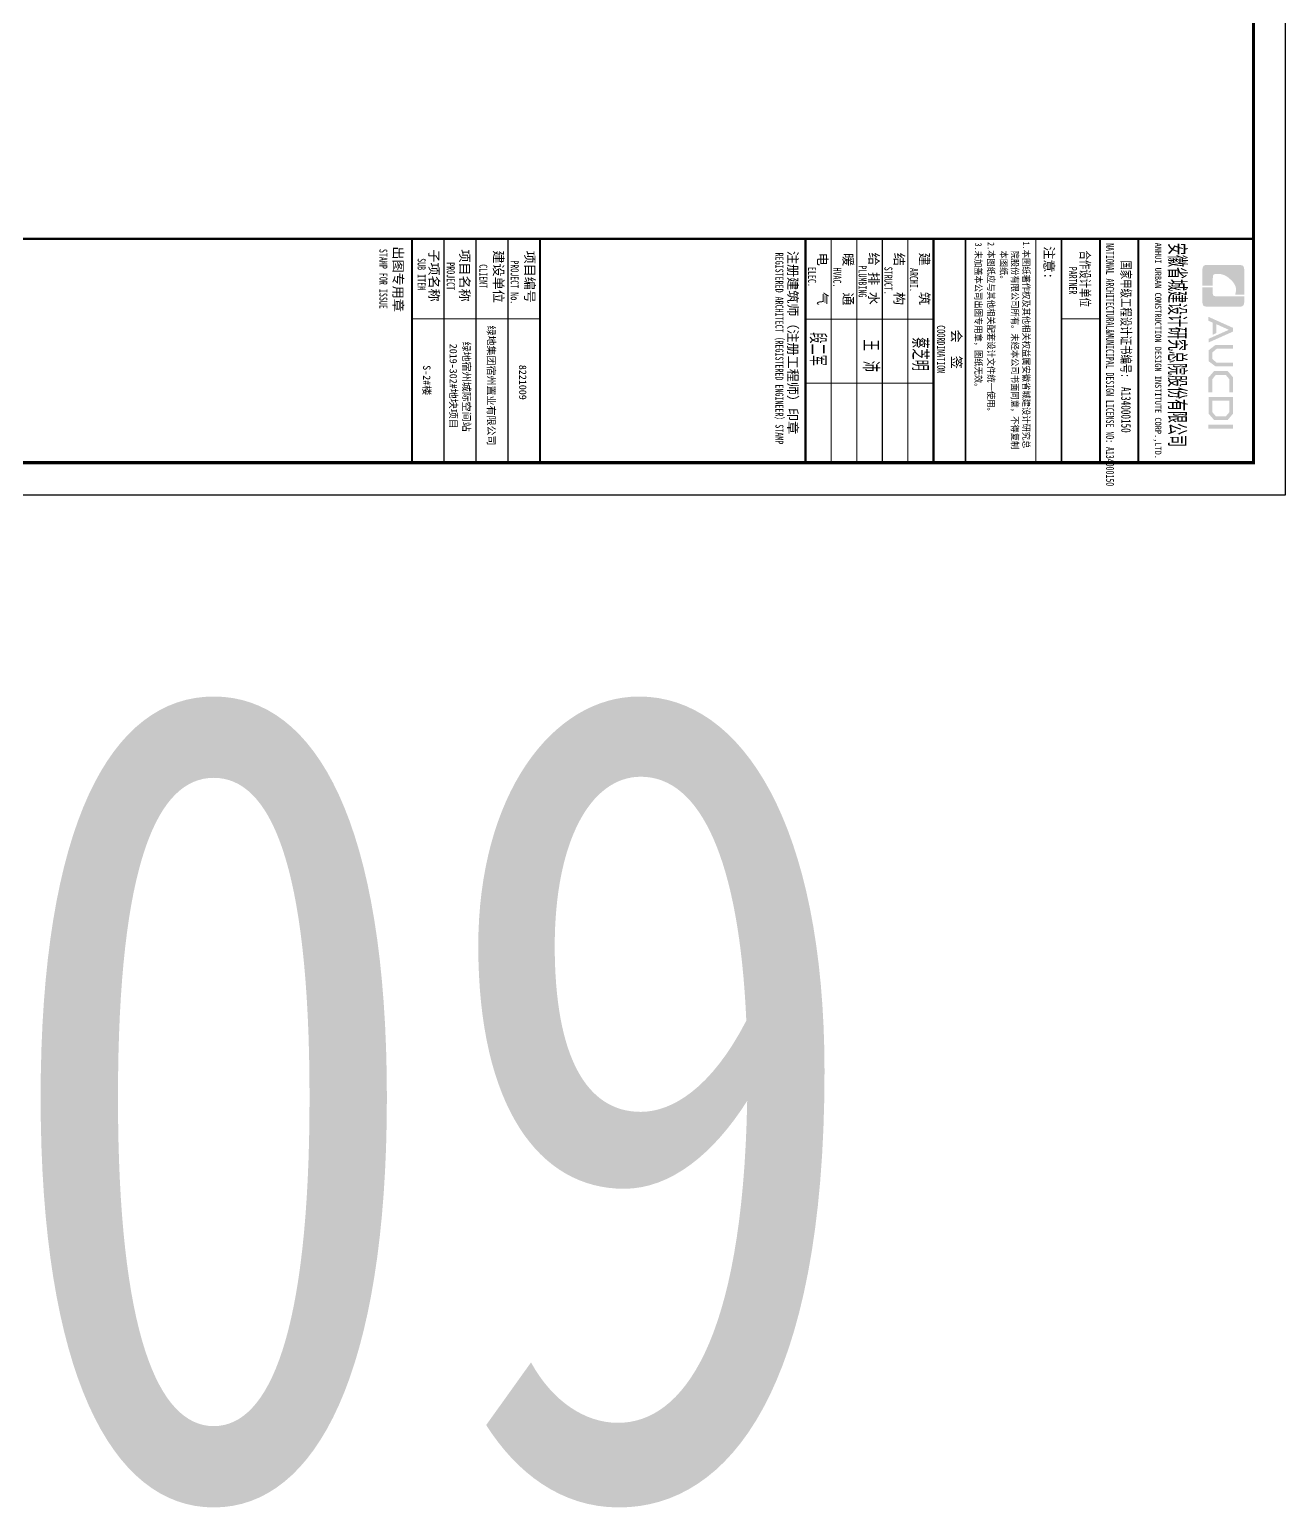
# Model space of a CAD drawing. Extents: x 169490 to 7584583, y -2399407 to 1374371.
# Drawn here: x 1615688 to 1623539, y 674321 to 683557 of the extents above; entities that cross this region are included whole.
import ezdxf

# ---------------------------------------------------------------- set-up
doc = ezdxf.new("R2010")
doc.units = 0
doc.header["$LTSCALE"] = 100
doc.layers.get('0').update_dxf_attribs({"linetype": 'CONTINUOUS'})
for name, color, linetype in [('TEXT', 7, 'CONTINUOUS'), ('图框', 140, 'CONTINUOUS'), ('图签文字', 147, 'CONTINUOUS')]:
    doc.layers.add(name, color=color, linetype=linetype)
doc.layers.add('图签', color=147, linetype='CONTINUOUS', lineweight=18)
doc.styles.add('HT', font='simhei.ttf')
doc.styles.add('宋体', font='')
doc.styles.add('建筑图签-1', font='simhei.ttf', dxfattribs={"width": 0.7})
doc.styles.add('建筑图签-2', font='TXT.shx', dxfattribs={"width": 0.5, "bigfont": 'HZTXT.shx'})
doc.styles.add('黑体', font='simhei.ttf', dxfattribs={"width": 0.7})
doc.styles.get('宋体').set_extended_font_data('SimSun')

# ---------------------------------------------------------------- blocks, each defined once
blk = doc.blocks.new('院标1')
h = blk.add_hatch(color=150)
h.dxf.hatch_style = 1
h.set_gradient(color1=(33, 113, 253), color2=(33, 113, 253), tint=1, name='INVCURVED')
edge = h.paths.add_edge_path()
edge.add_spline(control_points=[(116373, 648379), (116379, 648379), (116382, 648379), (116391, 648379), (116391, 648379), (116391, 648379), (116616, 648379), (116616, 648379), (116616, 648379), (116616, 648379), (116616, 648054), (116616, 648054), (116616, 648054), (116616, 648054), (116108, 648054), (116108, 648054), (116108, 648054), (116028, 648054), (115963, 648111), (115963, 648199), (115963, 648199), (115963, 648199), (115963, 649215), (115963, 649215), (115963, 649215), (115963, 649295), (116018, 649360), (116108, 649360), (116108, 649360), (116108, 649360), (116897, 649360), (116897, 649360), (116897, 649360), (116897, 649360), (116897, 649080), (116897, 649080), (116897, 649080), (116897, 649080), (116566, 649140), (116356, 648859), (116356, 648859), (116245, 648719), (116240, 648545), (116247, 648466), (116247, 648466), (116254, 648386), (116247, 648466), (116247, 648466), (116247, 648466), (116247, 648466), (116258, 648374), (116373, 648379)], knot_values=[0, 0, 0, 0, 0.071429, 0.071429, 0.071429, 0.107143, 0.142857, 0.142857, 0.142857, 0.178571, 0.214286, 0.214286, 0.214286, 0.25, 0.285714, 0.285714, 0.285714, 0.321429, 0.357143, 0.357143, 0.357143, 0.392857, 0.428571, 0.428571, 0.428571, 0.464286, 0.5, 0.5, 0.5, 0.535714, 0.571429, 0.571429, 0.571429, 0.607143, 0.642857, 0.642857, 0.642857, 0.678571, 0.714286, 0.714286, 0.714286, 0.75, 0.785714, 0.785714, 0.785714, 0.821429, 0.857143, 0.857143, 0.857143, 0.928571, 1, 1, 1, 1], degree=3, periodic=0)
h = blk.add_hatch(color=150)
h.dxf.hatch_style = 1
h.set_gradient(color1=(33, 113, 253), color2=(33, 113, 253), tint=1, name='INVCURVED')
edge = h.paths.add_edge_path()
edge.add_spline(control_points=[(117268, 649215), (117268, 649215), (117268, 648199), (117268, 648199), (117268, 648199), (117268, 648114), (117212, 648054), (117123, 648054), (117123, 648054), (117123, 648054), (116663, 648054), (116663, 648054), (116663, 648054), (116663, 648054), (116663, 648379), (116663, 648379), (116663, 648379), (116663, 648379), (116865, 648379), (116865, 648379), (116865, 648379), (116907, 648379), (116941, 648413), (116941, 648455), (116941, 648455), (116941, 648455), (116941, 649360), (116941, 649360), (116941, 649360), (116941, 649360), (117123, 649360), (117123, 649360), (117123, 649360), (117204, 649360), (117268, 649306), (117268, 649215)], knot_values=[0, 0, 0, 0, 0.1, 0.1, 0.1, 0.15, 0.2, 0.2, 0.2, 0.25, 0.3, 0.3, 0.3, 0.35, 0.4, 0.4, 0.4, 0.45, 0.5, 0.5, 0.5, 0.55, 0.6, 0.6, 0.6, 0.65, 0.7, 0.7, 0.7, 0.75, 0.8, 0.8, 0.8, 0.9, 1, 1, 1, 1], degree=3, periodic=0)

msp = doc.modelspace()

# ---------------------------------------------------------------- hatches: boundary and pattern name
at = {"layer": '图框'}
h = msp.add_hatch(color=256, dxfattribs=at)
h.paths.add_polyline_path([(1623210.5, 681087), (1623210.5, 681061.8), (1623056.5, 681061.8), (1623056.5, 681087)])
h.paths.add_polyline_path([(1623187.2, 681237.5), (1623082, 681237.5), (1623082, 681165.4), (1623103.3, 681140.6), (1623167, 681140.6), (1623187.2, 681164.6)], flags=16)
h.paths.add_polyline_path([(1623210.8, 681261.1), (1623058.4, 681261.1), (1623058.4, 681156.6), (1623092.5, 681116.9), (1623178.1, 681116.9), (1623210.8, 681156.1)])
h.paths.add_polyline_path([(1623211.5, 681289.7), (1623188.5, 681289.7), (1623188.5, 681371.1), (1623166.3, 681397.7), (1623102.3, 681397.7), (1623081.9, 681371.1), (1623081.9, 681289.3), (1623057.5, 681289.3), (1623057.5, 681382), (1623092.3, 681422.5), (1623178, 681422.5), (1623211.5, 681382.9)])
h.paths.add_polyline_path([(1623211.2, 681586.3), (1623211.2, 681562.2), (1623109, 681562.2), (1623082.7, 681539.3), (1623082.7, 681497.2), (1623109, 681474.4), (1623211.2, 681474.4), (1623211.2, 681451.6), (1623101.6, 681451.6), (1623058.2, 681484.5), (1623058.2, 681552.1), (1623102, 681586.3)])
h.paths.add_polyline_path([(1623210.9, 681692.6), (1623210.9, 681669.3), (1623058, 681600.9), (1623058, 681624), (1623184.9, 681680.3), (1623107.2, 681715.3), (1623107.2, 681661), (1623084.2, 681648.9), (1623084.2, 681725.1), (1623057.6, 681736.8), (1623057.6, 681761.4)])

# ---------------------------------------------------------------- linework, layer by layer
for p, q in [((1622378.9, 682248.6), (1622378.9, 680848.6)), ((1622618.9, 682248.6), (1622618.9, 680848.6)), ((1622618.9, 682248.6), (1622618.9, 680848.6))]:
    msp.add_line(p, q, dxfattribs=at)
msp.add_lwpolyline([(1611658.8, 697469.6), (1611658.8, 680649.6), (1623538.8, 680649.6), (1623538.8, 697469.6)], close=True, dxfattribs=at)
at = {"layer": '图框', "const_width": 20}
msp.add_lwpolyline([(1611858.8, 696969.6), (1611858.8, 680849.6), (1623338.8, 680849.6), (1623338.8, 696969.6)], close=True, dxfattribs=at)
at = {"layer": '图框'}
for points, const_width in [([(1611858.8, 682248.6), (1623338.8, 682248.6)], 14), ([(1618078.9, 680848.6), (1618078.9, 682248.6)], 14), ([(1618278.9, 682248.6), (1618278.9, 680848.6)], 7), ([(1618478.9, 682248.6), (1618478.9, 680848.6)], 7), ([(1618678.9, 682248.6), (1618678.9, 680848.6)], 7), ([(1618878.9, 682248.6), (1618878.9, 680848.6)], 14), ([(1618878.9, 682248.6), (1618878.9, 680848.6)], 14), ([(1620538.9, 682246.9), (1620538.9, 680846.9)], 14), ([(1620698.9, 682246.9), (1620698.9, 680846.9)], 7), ([(1620858.9, 682246.9), (1620858.9, 680846.9)], 7), ([(1621018.9, 682246.9), (1621018.9, 680846.9)], 7), ([(1621178.9, 682246.9), (1621178.9, 680846.9)], 7), ([(1621338.9, 682246.9), (1621338.9, 680846.9)], 14), ([(1621338.9, 682246.9), (1621338.9, 680846.9)], 14), ([(1621538.9, 682246.9), (1621538.9, 680846.9)], 12), ([(1621978.7, 682248.6), (1621978.7, 680848.6)], 7), ([(1622138.9, 682248.6), (1622138.9, 680848.6)], 12), ([(1622138.9, 682248.6), (1622138.9, 680848.6)], 12), ([(1622378.9, 682248.6), (1622378.9, 680848.6)], 12), ([(1622378.9, 682248.6), (1622378.9, 680848.6)], 12), ([(1622618.9, 682248.6), (1622618.9, 680848.6)], 12), ([(1618078.9, 681748.6), (1618878.9, 681748.6)], 7), ([(1621338.9, 681746.9), (1620538.9, 681746.9)], 7), ([(1622378.9, 681748.6), (1622138.9, 681748.6)], 7), ([(1621338.9, 681346.9), (1620538.9, 681346.9)], 7)]:
    msp.add_lwpolyline(points, dxfattribs=dict(at, const_width=const_width))

# ---------------------------------------------------------------- block references
at = {"xscale": 0.2, "yscale": 0.2, "zscale": 0.2, "rotation": 270}
msp.add_blockref('院标1', (1493409, 705278.4), dxfattribs=at)

# ---------------------------------------------------------------- texts
at = {"layer": 'TEXT', "color": 1, "style": '黑体', "width": 0.8}
msp.add_text('09', height=5047.09, dxfattribs=at).set_placement((1615466.3, 674403.4))
at = {"layer": '图框'}
for s, height, style, width, p in [('STAMP FOR ISSUE', 50, '建筑图签-1', 0.7, (1617875.1, 682186.1)), ('REGISTERED ARCHITECT（REGISTERED ENGINEER）STAMP', 50, '建筑图签-1', 0.7, (1620350.6, 682162.9)), ('3.未加盖本公司出图专用章，图纸无效。', 42, 'HT', 0.88, (1621598.3, 682225.1)), (' 2.本图纸应与其他相关配套设计文件统一使用。 ', 42, 'HT', 0.88, (1621677.3, 682253.7)), ('本图纸。', 42, 'HT', 0.88, (1621756.6, 682175.6)), ('院股份有限公司所有。未经本公司书面同意，不得复制', 42, 'HT', 0.88, (1621826.6, 682175.6)), ('1.本图纸著作权及其他相关权益属安徽省城建设计研究总', 42, 'HT', 0.88, (1621897.5, 682231.5)), ('NATIONAL ARCHITECTURAL&MUNICIPAL DESIGN LICENSE NO: A134000150', 50, '建筑图签-1', 0.6, (1622417.7, 682221.3)), ('ANHUI URBAN CONSTRUCTION DESIGN INSTITUTE CORP.,LTD.', 40, '建筑图签-1', 0.91, (1622723.3, 682225)), ('SUB ITEM', 50, '建筑图签-1', 0.7, (1618113.9, 682128.2)), ('PROJECT', 50, '建筑图签-1', 0.7, (1618296.2, 682102.9)), ('CLIENT', 50, '建筑图签-1', 0.7, (1618500, 682089.9)), ('PROJECT No.', 50, '建筑图签-1', 0.7, (1618695.8, 682114.7, -359.8)), ('ELEC.', 50, '建筑图签-1', 0.7, (1620554.9, 682073)), ('HVAC.', 50, '建筑图签-1', 0.7, (1620711.9, 682069.9)), ('PLUMBING', 50, '建筑图签-1', 0.7, (1620870.5, 682082.8)), ('STRUCT.', 50, '建筑图签-1', 0.7, (1621031.8, 682074.7)), ('ARCHI.', 50, '建筑图签-1', 0.7, (1621191.2, 682066.8)), ('PARTNER', 50, '建筑图签-1', 0.6, (1622185.5, 682073.7)), ('COORDINATION', 50, '建筑图签-1', 0.7, (1621361.4, 681708.7))]:
    msp.add_text(s, height=height, rotation=270, dxfattribs=dict(at, style=style, width=width)).set_placement(p)
at = {"layer": '图签', "color": 2, "style": '宋体'}
for s, height, p in [('绿地集团宿州置业有限公司', 45.869, (1618551.2, 681707.6)), ('绿地宿州城际空间站', 45.87, (1618396.4, 681606.7)), ('2019-302#地块项目', 45.869, (1618314.5, 681593.2)), ('S-2#楼', 45.87, (1618148.4, 681458.8)), ('8221009', 45.87, (1618748.4, 681461.2))]:
    msp.add_text(s, height=height, rotation=270, dxfattribs=at).set_placement(p)
at = {"layer": '图签文字', "color": 7, "style": '建筑图签-1'}
for s, p in [('出图专用章', (1617962.4, 682201.5)), ('子项名称', (1618186.9, 682183.3)), ('项目名称', (1618378.2, 682183.3)), ('建设单位', (1618589.8, 682176.6)), ('项目编号', (1618785.3, 682175.1)), ('注册建筑师（注册工程师）印章', (1620429.6, 682173.5)), ('电    气', (1620615.2, 682161.9)), ('暖    通', (1620775.3, 682160)), ('给 排 水', (1620935.9, 682163.6)), ('结    构', (1621094.7, 682161.8)), ('建    筑', (1621252.2, 682162.7)), ('注意:', (1622031.5, 682202.4)), ('会  签', (1621452.3, 681681.7))]:
    msp.add_text(s, height=60, rotation=270, dxfattribs=at).set_placement(p)
for s, height, width, p in [('合作设计单位', 60, 0.7, (1622256.9, 682175.7)), ('安徽省城建设计研究总院股份有限公司', 100, 0.55, (1622814.2, 682223)), ('国家甲级工程设计证书编号:  A134000150', 60, 0.7, (1622512.3, 682114.2))]:
    msp.add_text(s, height=height, rotation=270, dxfattribs=dict(at, width=width)).set_placement(p)
at = {"layer": '图签文字', "color": 1, "style": '建筑图签-2', "width": 0.7}
for s, p in [('段二军', (1620565.1, 681664.5)), ('王 沛', (1620896.2, 681619.5)), ('蔡芝明', (1621204.4, 681633.7))]:
    msp.add_text(s, height=100, rotation=270, dxfattribs=at).set_placement(p)

doc.saveas('drawing.dxf')
